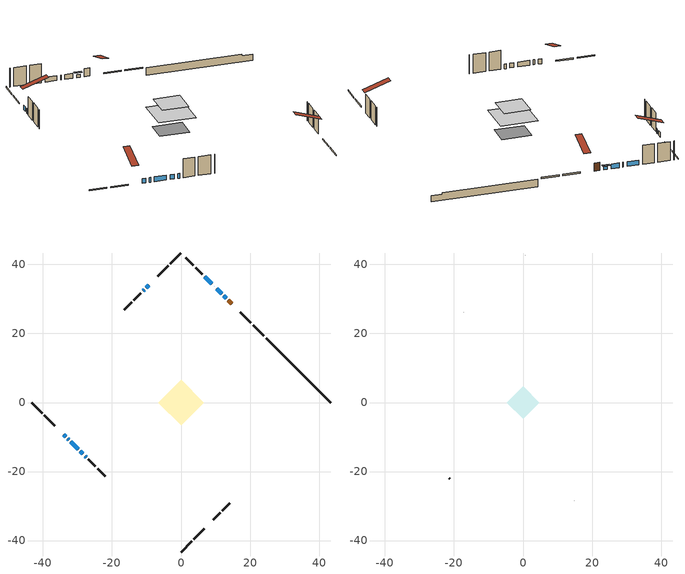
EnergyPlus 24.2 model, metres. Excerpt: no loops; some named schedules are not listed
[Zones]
conditioned space
 floor adiabatic (AdiabaticFloorConstruction): -6.61,0 0,6.61 6.61,0 0,-6.61 z3.2
 floor foundation (Slab1 construction): -4.67,0.59 -0.59,4.67 4.67,-0.59 0.59,-4.67 z-1.22
 wall outside (RimJoist1 construction): 0,-43.33 3.08,-40.24 / -43.33,0 -40.24,-3.08 / 0,43.33 -3.08,40.24 / 23.98,19.34 20.9,22.43 z0.76:1.06
 wall outside (RimJoist2 construction): 3.74,-39.59 6.8,-36.53 / -39.59,-3.74 -36.53,-6.8 / -3.74,39.59 -6.8,36.53 / 20.24,23.08 17.19,26.14 z0.76:1.06
 wall outside (AdiabaticWallConstruction 1): 14.67,28.65 13.72,29.61 z0.76:2.79
 wall outside (AdiabaticWallConstruction): -9.31,34.02 -10.01,33.32 / -34.02,-9.31 -33.45,-9.88 / -32.8,-10.53 -32.59,-10.74 / 11.76,31.57 10.36,32.97 / -31.94,-11.39 -29.81,-13.51 / -29.16,-14.17 -28.46,-14.87 / -27.8,-15.53 -27.49,-15.84 / 9.7,33.63 9.59,33.74 / -10.67,32.66 -11.01,32.32 / 8.94,34.39 6.87,36.45 z0.76:1.98; 13.06,30.27 12.41,30.91 z0.76:1.52
 wall outside (Wall1 construction): 9.31,-34.02 11.32,-32 / -26.83,-16.5 -24.82,-18.51 / -11.67,31.66 -13.68,29.65 / 6.22,37.11 4.21,39.12 z0.76:5.64
 wall outside (Wall2 construction): 11.98,-31.35 14.15,-29.18 / -24.16,-19.16 -21.99,-21.33 / -14.34,28.99 -16.5,26.82 / 3.55,39.78 1.38,41.95 z0.76:5.64
 wall foundation (FoundationWall1 construction): 24.64,18.69,-1.22 24.64,18.69,0.76 41.46,1.87,0.76 41.46,1.87,0.36 43.33,0,0.36 43.33,0,-1.22
 window (WindowConstruction): -9.31,34.02 -10.01,33.32 z0.76:1.98
 window (WindowConstruction 6): -34.02,-9.31 -33.45,-9.88 z0.76:1.98
 window (WindowConstruction 9): 13.06,30.27 12.41,30.91 z0.76:1.52
 window (WindowConstruction 10): -32.79,-10.53 -32.59,-10.74 z0.76:1.98
 window (WindowConstruction 1): 11.76,31.57 10.36,32.97 z0.76:1.98
 window (WindowConstruction 2): -31.94,-11.39 -29.81,-13.51 z0.76:1.98
 window (WindowConstruction 3): -29.16,-14.17 -28.46,-14.87 z0.76:1.98
 window (WindowConstruction 4): -27.8,-15.53 -27.49,-15.84 z0.76:1.98
 window (WindowConstruction 7): 9.7,33.63 9.59,33.73 z0.76:1.98
 window (WindowConstruction 8): -10.67,32.66 -11.01,32.32 z0.76:1.98
 window (WindowConstruction 5): 8.94,34.39 6.88,36.45 z0.76:1.98
 door (Door): 14.67,28.65 13.72,29.61 z0.76:2.79
 ceiling adiabatic (AdiabaticFloorConstruction): 0,-6.61 6.61,0 0,6.61 -6.61,0 z3.2
attic - vented
 floor to conditioned space (Floor1 construction Reversed): -4.67,0 0,4.67 4.67,0 0,-4.67 z5.64
 wall outside (Wall3 construction): 14.81,-28.52 14.87,-28.46 / -21.34,-21.99 -21.27,-22.06 / -17.16,26.17 -17.23,26.1 / 0.72,42.61 0.66,42.67 z0.76:5.64
 roof outside (Roof1 construction): 8.65,-34.67,5.64 4.1,-30.12,7.78 2.91,-31.32,7.78 7.46,-35.87,5.64; -34.67,-8.65,5.64 -30.12,-4.1,7.78 -31.32,-2.91,7.78 -35.87,-7.46,5.64; -8.65,34.67,5.64 -4.1,30.12,7.78 -2.91,31.32,7.78 -7.46,35.87,5.64; 15.33,28,5.64 10.78,23.45,7.78 11.98,22.25,7.78 16.53,26.8,5.64
shading: 12.09,31.24 13.39,29.94 13.82,30.37 12.52,31.67 z1.98
[Building]
Building 1: Terrain=Suburbs
[Site:Location]
Montreal Intl AP_QC: Latitude {deg}=45.47; Longitude {deg}=-73.74; Time Zone {hr}=-5; Elevation {m}=36; Keep Site Location Information=Yes
[Site:GroundTemperature:Shallow]
2.07863, -0.316383, -0.508184, 0.628371, 5.19101, 9.73239, 13.6695, 16.1636, 16.3755, 14.347, 10.5102, 6.10817
[Site:WaterMainsTemperature]
Calculation Method=Schedule; Temperature Schedule=mains temperature schedule
[Material] Roughness=Rough; Thermal Absorptance=0.9
Name | Thickness {m} | Conductivity {W/m-K} | Density {kg/m3} | Specific Heat {J/kg-K} | Solar Absorptance | Visible Absorptance
asphalt or fiberglass shingles | 0.00635 | 0.162714 | 1121.4 | 1465.45 | 0.4 | 0.4
ceiling loosefill ins | 0.169333 | 0.0480833 | 16.02 | 1046.75 | 0.7 | 0.7
ceiling stud and cavity | 0.1397 | 0.123964 | 65.682 | 1177.47 | 0.7 | 0.7
concrete 4.0 in. | 0.1016 | 1.803125 | 2242.8 | 837.4 | 0.7 | 0.7
concrete 8.0 in. | 0.2032 | 1.803125 | 2242.8 | 837.4 | 0.7 | 0.7
door material | 0.04445 | 0.0451087 | 512.64 | 1214.23 | 0.7 | 0.7
exterior vertical ins | 0.0416097 | 0.029427 | 32.04 | 1214.23 | 0.7 | 0.7
floor covering | 0.0127 | 0.0433444 | 54.468 | 1339.84 | 0.6 | 0.6
floor rigid ins; wall rigid ins | 0.512978 | 0.029427 | 32.04 | 1214.23 | 0.7 | 0.7
floor stud and cavity | 0.1397 | 1.75129 | 37.0049 | 1207.88 | 0.7 | 0.7
furniture material conditioned space 1 | 0.1524 | 0.115458 | 640.8 | 1214.23 | 0.6 | 0.6
gypsum board | 0.0127 | 0.160291 | 801 | 837.4 | 0.6 | 0.6
gypsum board 1 | 0.0127 | 0.160291 | 801 | 837.4 | 0.7 | 0.7
osb sheathing 0.5 in. | 0.0127 | 0.115458 | 512.64 | 1214.23 | 0.7 | 0.7
osb sheathing 0.75 in. | 0.01905 | 0.115458 | 512.64 | 1214.23 | 0.7 | 0.7
osb sheathing 2.0 in. | 0.0508 | 0.115458 | 512.64 | 1214.23 | 0.7 | 0.7
rim joist rigid ins | 0.051816 | 0.029427 | 32.04 | 1214.23 | 0.7 | 0.7
rim joist stud and cavity | 0.0508 | 0.270689 | 125.044 | 1163.47 | 0.6 | 0.6
rim joist stud and cavity 1 | 0.0508 | 0.859146 | 125.044 | 1163.47 | 0.6 | 0.6
wall stud and cavity | 0.1397 | 0.0807104 | 139.0536 | 1170.24 | 0.7 | 0.7
wall stud and cavity 1 | 0.1397 | 0.0742173 | 139.0536 | 1170.24 | 0.7 | 0.7
wall stud and cavity 2 | 0.0889 | 6.1454 | 50.32683 | 1063.81 | 0.6 | 0.6
wall stud and cavity 3 | 0.0889 | 0.380278 | 52.3479 | 1209.89 | 0.7 | 0.7
wall stud and cavity 4 | 0.0889 | 0.391764 | 83.0341 | 1211.67 | 0.7 | 0.7
wood siding | 0.0254 | 0.102417 | 544.68 | 1172.36 | 0.4 | 0.4
wood siding 1 | 0.00254 | 0.102417 | 544.68 | 1172.36 | 0.4 | 0.4
wood siding 2; wood siding 3; wood siding 4 | 0.0254 | 0.102417 | 544.68 | 1172.36 | 0.7 | 0.7
[WindowMaterial:SimpleGlazingSystem]
Name | U-Factor {W/m2-K} | Solar Heat Gain Coefficient
WindowMaterial | 3.193875 | 0.55
WindowMaterial 1 | 2.35751 | 0.39
WindowMaterial 10 | 3.42554 | 0.39
WindowMaterial 2 | 2.97584 | 0.59
WindowMaterial 3 | 3.1212 | 0.58
WindowMaterial 4 | 3.25747 | 0.5
WindowMaterial 5 | 3.00764 | 0.65
WindowMaterial 6 | 3.145612 | 0.57
WindowMaterial 7 | 3.48516 | 0.34
WindowMaterial 8 | 3.31538 | 0.47
WindowMaterial 9 | 3.29381 | 0.49
[Construction]
AdiabaticFloorConstruction: floor stud and cavity, floor rigid ins, osb sheathing 0.75 in., floor covering
AdiabaticWallConstruction: wood siding 3, wall rigid ins, wall stud and cavity 3, gypsum board
AdiabaticWallConstruction 1: wood siding 4, wall rigid ins, wall stud and cavity 3, gypsum board
Door: door material
Floor1 construction Reversed: gypsum board, ceiling stud and cavity, ceiling loosefill ins
FoundationWall1 construction: concrete 8.0 in., gypsum board 1
furniture construction conditioned space 1: furniture material conditioned space 1
PartitionWallConstruction: gypsum board, wall stud and cavity 4, gypsum board
RimJoist1 construction: wood siding 2, rim joist rigid ins, osb sheathing 2.0 in., rim joist stud and cavity
RimJoist2 construction: wood siding 2, osb sheathing 2.0 in., rim joist stud and cavity 1
Roof1 construction: asphalt or fiberglass shingles
Slab1 construction: concrete 4.0 in.
Wall1 construction: wood siding, osb sheathing 0.5 in., wall stud and cavity, gypsum board
Wall2 construction: wood siding, osb sheathing 0.5 in., wall stud and cavity 1, gypsum board
Wall3 construction: wood siding 1, wall stud and cavity 2
WindowConstruction: WindowMaterial
WindowConstruction 1: WindowMaterial 1
WindowConstruction 10: WindowMaterial 10
WindowConstruction 2: WindowMaterial 2
WindowConstruction 3: WindowMaterial 3
WindowConstruction 4: WindowMaterial 4
WindowConstruction 5: WindowMaterial 5
WindowConstruction 6: WindowMaterial 6
WindowConstruction 7: WindowMaterial 7
WindowConstruction 8: WindowMaterial 8
WindowConstruction 9: WindowMaterial 9
[Zone] Multiplier=1; Part of Total Floor Area=Yes
Name | Volume {m3}
attic - vented | 15.1889
conditioned space | 321.1
[Space]
Name | Zone | Volume {m3}
attic - vented 1 | attic - vented | 15.1889
conditioned space 1 | conditioned space | 321.1
[ZoneInfiltration:EffectiveLeakageArea]
infil attic - vented 1: Zone or Space=attic - vented 1; Schedule=Always On Discrete; Effective Air Leakage Area {cm2}=1745.2; Stack Coefficient=0.000488251; Wind Coefficient=1.49294e-05
[ZoneMixing]
whole house fan mix: Zone or Space=attic - vented; Schedule=Always On Continuous; Design Flow Rate Calculation Method=Flow/Zone; Design Flow Rate {m3/s}=0; Source Zone or Space=conditioned space
[SurfaceProperty:ExposedFoundationPerimeter]
Slab1: Exposed Perimeter Calculation Method=TotalExposedPerimeter; Total Exposed Perimeter {m}=26.426
[InternalMass] Zone or ZoneList=conditioned space; Space or SpaceList=conditioned space 1
Name | Construction | Surface Area {m2}
furniture mass conditioned space 1 | furniture construction conditioned space 1 | 52.1
partition wall mass | PartitionWallConstruction | 130.25
[Lights]
interior lighting: Zone or ZoneList or Space or SpaceList=conditioned space 1; Schedule=interior lighting schedule; Design Level Calculation Method=LightingLevel; Lighting Level {W}=343.2; Return Air Fraction=0; Fraction Radiant=0.6; Fraction Visible=0.2; Fraction Replaceable=1
[People]
occupants: Zone or ZoneList or Space or SpaceList=conditioned space 1; Number of People Schedule=occupants schedule; Number of People Calculation Method=People; Number of People=3; Fraction Radiant=0.314171; Sensible Heat Fraction=0.56303; Activity Level Schedule=occupants activity schedule; Carbon Dioxide Generation Rate {m3/s-W}=0; Enable ASHRAE 55 Comfort Warnings=No; Mean Radiant Temperature Calculation Type=EnclosureAveraged
[ElectricEquipment] Zone or ZoneList or Space or SpaceList=conditioned space 1; Design Level Calculation Method=EquipmentLevel
Name | Schedule | Design Level {W} | Fraction Latent | Fraction Radiant | Fraction Lost
clothes dryer | clothes dryer schedule | 140.772 | 0.015 | 0.081 | 0.85
clothes washer | clothes washer schedule | 32.1985 | 0.03 | 0.162 | 0.7
cooking range | cooking range schedule | 215.147 | 0.08 | 0.432 | 0.2
dishwasher | dishwasher schedule | 66.8632 | 0.3 | 0.18 | 0.4
fridge | fridge schedule | 72.9452 | 0 | 0.6 | 0
mech vent bath fan 0 | mech vent bath fan 0 schedule | 50.2 | 0 | 0 | 1
mech vent bath fan 1 | mech vent bath fan 1 schedule | 50.2 | 0 | 0 | 1
mech vent house fan | mech vent house fan schedule | 0 | 0 | 0 | 1
mech vent house fan cfis | mech vent house fan cfis schedule | 0 | 0 | 0 | 0
mech vent range fan 0 | mech vent range fan 0 schedule | 57 | 0 | 0 | 1
misc plug loads | misc plug loads schedule | 494.7 | 0.045 | 0.513 | 0.1
whole house fan | Always On Discrete | 0 | 0 | 0 | 1
[OtherEquipment] Zone or ZoneList or Space or SpaceList=conditioned space 1; Design Level Calculation Method=EquipmentLevel
Name | Fuel Type | Schedule | Design Level {W} | Fraction Latent | Fraction Radiant | Fraction Lost
clothes dryer 1 | Electricity | clothes dryer schedule | 0 | 0.015 | 0.081 | 0.85
cooking range 1 | Electricity | cooking range schedule | 0 | 0.08 | 0.432 | 0.2
general water use latent | None | general water use schedule | 62.594 | 1 | 0 | 0
general water use sensible | None | general water use schedule | -61.6891 | 0 | 0.6 | 0
mech vent house fan latent load | None | Always On Discrete | 0 | 1 | 0 | 0
mech vent house fan sensible load | None | Always On Discrete | 0 | 0 | 0 | 0
water heater energy adjustment1 | Electricity | Always On Discrete | 0.01 | 0 | 0 | 1
[ZoneInfiltration:DesignFlowRate] Zone or ZoneList or Space or SpaceList=conditioned space 1; Schedule=Always On Discrete; Design Flow Rate Calculation Method=Flow/Zone; Design Flow Rate {m3/s}=0
infil flow; natural vent flow; whole house fan flow
[Foundation:Kiva]
Foundation Kiva 1: Initial Indoor Air Temperature {C}=18; Wall Height Above Grade {m}=0.760019; Wall Depth Below Slab {m}=0.2032; Custom Block Material Name 1=exterior vertical ins; Custom Block Depth 1 {m}=1.98001; Custom Block X Position 1 {m}=0.2159; Custom Block Z Position 1 {m}=0
[Foundation:Kiva:Settings]
Soil Conductivity {W/m-K}=0.849921; Soil Density {kg/m3}=1842.3; Soil Specific Heat {J/kg-K}=418.7; Ground Solar Absorptivity=0.9; Ground Thermal Absorptivity=0.9; Ground Surface Roughness {m}=0.03; Far-Field Width {m}=40; Deep-Ground Boundary Condition=ZeroFlux; Deep-Ground Depth {m}=40; Minimum Cell Dimension {m}=0.2; Maximum Cell Growth Coefficient=3; Simulation Timestep=Timestep
[Exterior:Lights]
exterior lighting: Schedule=exterior lighting schedule; Design Level {W}=75.6
[Schedule:Constant]
Name | Hourly Value
Always On Continuous; mech vent house fan schedule; mech vent house fan cfis schedule; Always On Discrete | 1
occupants activity schedule | 117.228
fridge schedule | 0
[Schedule:Week:Daily]
interior lighting schedule Week Rule - Jan1-Jan27: interior lighting schedule day, interior lighting schedule day, interior lighting schedule day, interior lighting schedule day, interior lighting schedule day, interior lighting schedule day, interior lighting schedule day, interior lighting schedule default day, interior lighting schedule default day, interior lighting schedule default day, interior lighting schedule default day, interior lighting schedule default day
interior lighting schedule Week Rule - Jan28-Feb3: interior lighting schedule day, interior lighting schedule day, interior lighting schedule day, interior lighting schedule day, interior lighting schedule day 1, interior lighting schedule day 1, interior lighting schedule day 1, interior lighting schedule default day, interior lighting schedule default day, interior lighting schedule default day, interior lighting schedule default day, interior lighting schedule default day
interior lighting schedule Week Rule - Feb4-Feb24: interior lighting schedule day 1, interior lighting schedule day 1, interior lighting schedule day 1, interior lighting schedule day 1, interior lighting schedule day 1, interior lighting schedule day 1, interior lighting schedule day 1, interior lighting schedule default day, interior lighting schedule default day, interior lighting schedule default day, interior lighting schedule default day, interior lighting schedule default day
interior lighting schedule Week Rule - Feb25-Mar3: interior lighting schedule day 1, interior lighting schedule day 1, interior lighting schedule day 1, interior lighting schedule day 1, interior lighting schedule day 2, interior lighting schedule day 2, interior lighting schedule day 2, interior lighting schedule default day, interior lighting schedule default day, interior lighting schedule default day, interior lighting schedule default day, interior lighting schedule default day
interior lighting schedule Week Rule - Mar4-Mar31: interior lighting schedule day 2, interior lighting schedule day 2, interior lighting schedule day 2, interior lighting schedule day 2, interior lighting schedule day 2, interior lighting schedule day 2, interior lighting schedule day 2, interior lighting schedule default day, interior lighting schedule default day, interior lighting schedule default day, interior lighting schedule default day, interior lighting schedule default day
interior lighting schedule Week Rule - Apr1-Apr28: interior lighting schedule day 3, interior lighting schedule day 3, interior lighting schedule day 3, interior lighting schedule day 3, interior lighting schedule day 3, interior lighting schedule day 3, interior lighting schedule day 3, interior lighting schedule default day, interior lighting schedule default day, interior lighting schedule default day, interior lighting schedule default day, interior lighting schedule default day
interior lighting schedule Week Rule - Apr29-May5: interior lighting schedule day 3, interior lighting schedule day 3, interior lighting schedule day 4, interior lighting schedule day 4, interior lighting schedule day 4, interior lighting schedule day 4, interior lighting schedule day 4, interior lighting schedule default day, interior lighting schedule default day, interior lighting schedule default day, interior lighting schedule default day, interior lighting schedule default day
interior lighting schedule Week Rule - May6-May26: interior lighting schedule day 4, interior lighting schedule day 4, interior lighting schedule day 4, interior lighting schedule day 4, interior lighting schedule day 4, interior lighting schedule day 4, interior lighting schedule day 4, interior lighting schedule default day, interior lighting schedule default day, interior lighting schedule default day, interior lighting schedule default day, interior lighting schedule default day
interior lighting schedule Week Rule - May27-Jun2: interior lighting schedule day 4, interior lighting schedule day 4, interior lighting schedule day 4, interior lighting schedule day 4, interior lighting schedule day 4, interior lighting schedule day 5, interior lighting schedule day 5, interior lighting schedule default day, interior lighting schedule default day, interior lighting schedule default day, interior lighting schedule default day, interior lighting schedule default day
interior lighting schedule Week Rule - Jun3-Jun30: interior lighting schedule day 5, interior lighting schedule day 5, interior lighting schedule day 5, interior lighting schedule day 5, interior lighting schedule day 5, interior lighting schedule day 5, interior lighting schedule day 5, interior lighting schedule default day, interior lighting schedule default day, interior lighting schedule default day, interior lighting schedule default day, interior lighting schedule default day
interior lighting schedule Week Rule - Jul1-Jul28: interior lighting schedule day 6, interior lighting schedule day 6, interior lighting schedule day 6, interior lighting schedule day 6, interior lighting schedule day 6, interior lighting schedule day 6, interior lighting schedule day 6, interior lighting schedule default day, interior lighting schedule default day, interior lighting schedule default day, interior lighting schedule default day, interior lighting schedule default day
interior lighting schedule Week Rule - Jul29-Aug4: interior lighting schedule day 6, interior lighting schedule day 6, interior lighting schedule day 6, interior lighting schedule day 7, interior lighting schedule day 7, interior lighting schedule day 7, interior lighting schedule day 7, interior lighting schedule default day, interior lighting schedule default day, interior lighting schedule default day, interior lighting schedule default day, interior lighting schedule default day
interior lighting schedule Week Rule - Aug5-Aug25: interior lighting schedule day 7, interior lighting schedule day 7, interior lighting schedule day 7, interior lighting schedule day 7, interior lighting schedule day 7, interior lighting schedule day 7, interior lighting schedule day 7, interior lighting schedule default day, interior lighting schedule default day, interior lighting schedule default day, interior lighting schedule default day, interior lighting schedule default day
interior lighting schedule Week Rule - Aug26-Sep1: interior lighting schedule day 7, interior lighting schedule day 7, interior lighting schedule day 7, interior lighting schedule day 7, interior lighting schedule day 7, interior lighting schedule day 7, interior lighting schedule day 8, interior lighting schedule default day, interior lighting schedule default day, interior lighting schedule default day, interior lighting schedule default day, interior lighting schedule default day
interior lighting schedule Week Rule - Sep2-Sep29: interior lighting schedule day 8, interior lighting schedule day 8, interior lighting schedule day 8, interior lighting schedule day 8, interior lighting schedule day 8, interior lighting schedule day 8, interior lighting schedule day 8, interior lighting schedule default day, interior lighting schedule default day, interior lighting schedule default day, interior lighting schedule default day, interior lighting schedule default day
interior lighting schedule Week Rule - Sep30-Oct6: interior lighting schedule day 8, interior lighting schedule day 9, interior lighting schedule day 9, interior lighting schedule day 9, interior lighting schedule day 9, interior lighting schedule day 9, interior lighting schedule day 9, interior lighting schedule default day, interior lighting schedule default day, interior lighting schedule default day, interior lighting schedule default day, interior lighting schedule default day
interior lighting schedule Week Rule - Oct7-Oct27: interior lighting schedule day 9, interior lighting schedule day 9, interior lighting schedule day 9, interior lighting schedule day 9, interior lighting schedule day 9, interior lighting schedule day 9, interior lighting schedule day 9, interior lighting schedule default day, interior lighting schedule default day, interior lighting schedule default day, interior lighting schedule default day, interior lighting schedule default day
interior lighting schedule Week Rule - Oct28-Nov3: interior lighting schedule day 9, interior lighting schedule day 9, interior lighting schedule day 9, interior lighting schedule day 9, interior lighting schedule day 10, interior lighting schedule day 10, interior lighting schedule day 10, interior lighting schedule default day, interior lighting schedule default day, interior lighting schedule default day, interior lighting schedule default day, interior lighting schedule default day
interior lighting schedule Week Rule - Nov4-Nov24: interior lighting schedule day 10, interior lighting schedule day 10, interior lighting schedule day 10, interior lighting schedule day 10, interior lighting schedule day 10, interior lighting schedule day 10, interior lighting schedule day 10, interior lighting schedule default day, interior lighting schedule default day, interior lighting schedule default day, interior lighting schedule default day, interior lighting schedule default day
interior lighting schedule Week Rule - Nov25-Dec1: interior lighting schedule day 10, interior lighting schedule day 10, interior lighting schedule day 10, interior lighting schedule day 10, interior lighting schedule day 10, interior lighting schedule day 10, interior lighting schedule day 11, interior lighting schedule default day, interior lighting schedule default day, interior lighting schedule default day, interior lighting schedule default day, interior lighting schedule default day
interior lighting schedule Week Rule - Dec2-Dec31: interior lighting schedule day 11, interior lighting schedule day 11, interior lighting schedule day 11, interior lighting schedule day 11, interior lighting schedule day 11, interior lighting schedule day 11, interior lighting schedule day 11, interior lighting schedule default day, interior lighting schedule default day, interior lighting schedule default day, interior lighting schedule default day, interior lighting schedule default day
occupants schedule Week Rule - Jan1-Dec31: occupants schedule day, occupants schedule day, occupants schedule day, occupants schedule day, occupants schedule day, occupants schedule day, occupants schedule day, occupants schedule default day, occupants schedule default day, occupants schedule default day, occupants schedule default day, occupants schedule default day
clothes dryer schedule Week Rule - Jan1-Dec31: clothes dryer schedule day, clothes dryer schedule day, clothes dryer schedule day, clothes dryer schedule day, clothes dryer schedule day, clothes dryer schedule day, clothes dryer schedule day, clothes dryer schedule default day, clothes dryer schedule default day, clothes dryer schedule default day, clothes dryer schedule default day, clothes dryer schedule default day
clothes washer schedule Week Rule - Jan1-Dec31: clothes washer schedule day, clothes washer schedule day, clothes washer schedule day, clothes washer schedule day, clothes washer schedule day, clothes washer schedule day, clothes washer schedule day, clothes washer schedule default day, clothes washer schedule default day, clothes washer schedule default day, clothes washer schedule default day, clothes washer schedule default day
cooking range schedule Week Rule - Jan1-Dec31: cooking range schedule day, cooking range schedule day, cooking range schedule day, cooking range schedule day, cooking range schedule day, cooking range schedule day, cooking range schedule day, cooking range schedule default day, cooking range schedule default day, cooking range schedule default day, cooking range schedule default day, cooking range schedule default day
dishwasher schedule Week Rule - Jan1-Dec31: dishwasher schedule day, dishwasher schedule day, dishwasher schedule day, dishwasher schedule day, dishwasher schedule day, dishwasher schedule day, dishwasher schedule day, dishwasher schedule default day, dishwasher schedule default day, dishwasher schedule default day, dishwasher schedule default day, dishwasher schedule default day
mech vent bath fan 0 schedule Week Rule - Jan1-Dec31: mech vent bath fan 0 schedule day, mech vent bath fan 0 schedule day, mech vent bath fan 0 schedule day, mech vent bath fan 0 schedule day, mech vent bath fan 0 schedule day, mech vent bath fan 0 schedule day, mech vent bath fan 0 schedule day, mech vent bath fan 0 schedule default day, mech vent bath fan 0 schedule default day, mech vent bath fan 0 schedule default day, mech vent bath fan 0 schedule default day, mech vent bath fan 0 schedule default day
mech vent bath fan 1 schedule Week Rule - Jan1-Dec31: mech vent bath fan 1 schedule day, mech vent bath fan 1 schedule day, mech vent bath fan 1 schedule day, mech vent bath fan 1 schedule day, mech vent bath fan 1 schedule day, mech vent bath fan 1 schedule day, mech vent bath fan 1 schedule day, mech vent bath fan 1 schedule default day, mech vent bath fan 1 schedule default day, mech vent bath fan 1 schedule default day, mech vent bath fan 1 schedule default day, mech vent bath fan 1 schedule default day
mech vent range fan 0 schedule Week Rule - Jan1-Dec31: mech vent range fan 0 schedule day, mech vent range fan 0 schedule day, mech vent range fan 0 schedule day, mech vent range fan 0 schedule day, mech vent range fan 0 schedule day, mech vent range fan 0 schedule day, mech vent range fan 0 schedule day, mech vent range fan 0 schedule default day, mech vent range fan 0 schedule default day, mech vent range fan 0 schedule default day, mech vent range fan 0 schedule default day, mech vent range fan 0 schedule default day
misc plug loads schedule Week Rule - Jan1-Dec31: misc plug loads schedule day, misc plug loads schedule day, misc plug loads schedule day, misc plug loads schedule day, misc plug loads schedule day, misc plug loads schedule day, misc plug loads schedule day, misc plug loads schedule default day, misc plug loads schedule default day, misc plug loads schedule default day, misc plug loads schedule default day, misc plug loads schedule default day
general water use schedule Week Rule - Jan1-Dec31: general water use schedule day, general water use schedule day, general water use schedule day, general water use schedule day, general water use schedule day, general water use schedule day, general water use schedule day, general water use schedule default day, general water use schedule default day, general water use schedule default day, general water use schedule default day, general water use schedule default day
exterior lighting schedule Week Rule - Jan1-Jan27: exterior lighting schedule day, exterior lighting schedule day, exterior lighting schedule day, exterior lighting schedule day, exterior lighting schedule day, exterior lighting schedule day, exterior lighting schedule day, exterior lighting schedule default day, exterior lighting schedule default day, exterior lighting schedule default day, exterior lighting schedule default day, exterior lighting schedule default day
exterior lighting schedule Week Rule - Jan28-Feb3: exterior lighting schedule day, exterior lighting schedule day, exterior lighting schedule day, exterior lighting schedule day, exterior lighting schedule day 1, exterior lighting schedule day 1, exterior lighting schedule day 1, exterior lighting schedule default day, exterior lighting schedule default day, exterior lighting schedule default day, exterior lighting schedule default day, exterior lighting schedule default day
exterior lighting schedule Week Rule - Feb4-Feb24: exterior lighting schedule day 1, exterior lighting schedule day 1, exterior lighting schedule day 1, exterior lighting schedule day 1, exterior lighting schedule day 1, exterior lighting schedule day 1, exterior lighting schedule day 1, exterior lighting schedule default day, exterior lighting schedule default day, exterior lighting schedule default day, exterior lighting schedule default day, exterior lighting schedule default day
exterior lighting schedule Week Rule - Feb25-Mar3: exterior lighting schedule day 1, exterior lighting schedule day 1, exterior lighting schedule day 1, exterior lighting schedule day 1, exterior lighting schedule day 2, exterior lighting schedule day 2, exterior lighting schedule day 2, exterior lighting schedule default day, exterior lighting schedule default day, exterior lighting schedule default day, exterior lighting schedule default day, exterior lighting schedule default day
exterior lighting schedule Week Rule - Mar4-Mar31: exterior lighting schedule day 2, exterior lighting schedule day 2, exterior lighting schedule day 2, exterior lighting schedule day 2, exterior lighting schedule day 2, exterior lighting schedule day 2, exterior lighting schedule day 2, exterior lighting schedule default day, exterior lighting schedule default day, exterior lighting schedule default day, exterior lighting schedule default day, exterior lighting schedule default day
exterior lighting schedule Week Rule - Apr1-Apr28: exterior lighting schedule day 3, exterior lighting schedule day 3, exterior lighting schedule day 3, exterior lighting schedule day 3, exterior lighting schedule day 3, exterior lighting schedule day 3, exterior lighting schedule day 3, exterior lighting schedule default day, exterior lighting schedule default day, exterior lighting schedule default day, exterior lighting schedule default day, exterior lighting schedule default day
exterior lighting schedule Week Rule - Apr29-May5: exterior lighting schedule day 3, exterior lighting schedule day 3, exterior lighting schedule day 4, exterior lighting schedule day 4, exterior lighting schedule day 4, exterior lighting schedule day 4, exterior lighting schedule day 4, exterior lighting schedule default day, exterior lighting schedule default day, exterior lighting schedule default day, exterior lighting schedule default day, exterior lighting schedule default day
exterior lighting schedule Week Rule - May6-May26: exterior lighting schedule day 4, exterior lighting schedule day 4, exterior lighting schedule day 4, exterior lighting schedule day 4, exterior lighting schedule day 4, exterior lighting schedule day 4, exterior lighting schedule day 4, exterior lighting schedule default day, exterior lighting schedule default day, exterior lighting schedule default day, exterior lighting schedule default day, exterior lighting schedule default day
exterior lighting schedule Week Rule - May27-Jun2: exterior lighting schedule day 4, exterior lighting schedule day 4, exterior lighting schedule day 4, exterior lighting schedule day 4, exterior lighting schedule day 4, exterior lighting schedule day 5, exterior lighting schedule day 5, exterior lighting schedule default day, exterior lighting schedule default day, exterior lighting schedule default day, exterior lighting schedule default day, exterior lighting schedule default day
exterior lighting schedule Week Rule - Jun3-Jun30: exterior lighting schedule day 5, exterior lighting schedule day 5, exterior lighting schedule day 5, exterior lighting schedule day 5, exterior lighting schedule day 5, exterior lighting schedule day 5, exterior lighting schedule day 5, exterior lighting schedule default day, exterior lighting schedule default day, exterior lighting schedule default day, exterior lighting schedule default day, exterior lighting schedule default day
exterior lighting schedule Week Rule - Jul1-Jul28: exterior lighting schedule day 6, exterior lighting schedule day 6, exterior lighting schedule day 6, exterior lighting schedule day 6, exterior lighting schedule day 6, exterior lighting schedule day 6, exterior lighting schedule day 6, exterior lighting schedule default day, exterior lighting schedule default day, exterior lighting schedule default day, exterior lighting schedule default day, exterior lighting schedule default day
exterior lighting schedule Week Rule - Jul29-Aug4: exterior lighting schedule day 6, exterior lighting schedule day 6, exterior lighting schedule day 6, exterior lighting schedule day 7, exterior lighting schedule day 7, exterior lighting schedule day 7, exterior lighting schedule day 7, exterior lighting schedule default day, exterior lighting schedule default day, exterior lighting schedule default day, exterior lighting schedule default day, exterior lighting schedule default day
exterior lighting schedule Week Rule - Aug5-Aug25: exterior lighting schedule day 7, exterior lighting schedule day 7, exterior lighting schedule day 7, exterior lighting schedule day 7, exterior lighting schedule day 7, exterior lighting schedule day 7, exterior lighting schedule day 7, exterior lighting schedule default day, exterior lighting schedule default day, exterior lighting schedule default day, exterior lighting schedule default day, exterior lighting schedule default day
exterior lighting schedule Week Rule - Aug26-Sep1: exterior lighting schedule day 7, exterior lighting schedule day 7, exterior lighting schedule day 7, exterior lighting schedule day 7, exterior lighting schedule day 7, exterior lighting schedule day 7, exterior lighting schedule day 8, exterior lighting schedule default day, exterior lighting schedule default day, exterior lighting schedule default day, exterior lighting schedule default day, exterior lighting schedule default day
exterior lighting schedule Week Rule - Sep2-Sep29: exterior lighting schedule day 8, exterior lighting schedule day 8, exterior lighting schedule day 8, exterior lighting schedule day 8, exterior lighting schedule day 8, exterior lighting schedule day 8, exterior lighting schedule day 8, exterior lighting schedule default day, exterior lighting schedule default day, exterior lighting schedule default day, exterior lighting schedule default day, exterior lighting schedule default day
exterior lighting schedule Week Rule - Sep30-Oct6: exterior lighting schedule day 8, exterior lighting schedule day 9, exterior lighting schedule day 9, exterior lighting schedule day 9, exterior lighting schedule day 9, exterior lighting schedule day 9, exterior lighting schedule day 9, exterior lighting schedule default day, exterior lighting schedule default day, exterior lighting schedule default day, exterior lighting schedule default day, exterior lighting schedule default day
exterior lighting schedule Week Rule - Oct7-Oct27: exterior lighting schedule day 9, exterior lighting schedule day 9, exterior lighting schedule day 9, exterior lighting schedule day 9, exterior lighting schedule day 9, exterior lighting schedule day 9, exterior lighting schedule day 9, exterior lighting schedule default day, exterior lighting schedule default day, exterior lighting schedule default day, exterior lighting schedule default day, exterior lighting schedule default day
exterior lighting schedule Week Rule - Oct28-Nov3: exterior lighting schedule day 9, exterior lighting schedule day 9, exterior lighting schedule day 9, exterior lighting schedule day 9, exterior lighting schedule day 10, exterior lighting schedule day 10, exterior lighting schedule day 10, exterior lighting schedule default day, exterior lighting schedule default day, exterior lighting schedule default day, exterior lighting schedule default day, exterior lighting schedule default day
exterior lighting schedule Week Rule - Nov4-Nov24: exterior lighting schedule day 10, exterior lighting schedule day 10, exterior lighting schedule day 10, exterior lighting schedule day 10, exterior lighting schedule day 10, exterior lighting schedule day 10, exterior lighting schedule day 10, exterior lighting schedule default day, exterior lighting schedule default day, exterior lighting schedule default day, exterior lighting schedule default day, exterior lighting schedule default day
[Schedule:Year]
interior lighting schedule: interior lighting schedule Week Rule - Jan1-Jan27, 1, 1, 1, 27, interior lighting schedule Week Rule - Jan28-Feb3, 1, 28, 2, 3, interior lighting schedule Week Rule - Feb4-Feb24, 2, 4, 2, 24, interior lighting schedule Week Rule - Feb25-Mar3, 2, 25, 3, 3, interior lighting schedule Week Rule - Mar4-Mar31, 3, 4, 3, 31, interior lighting schedule Week Rule - Apr1-Apr28, 4, 1, 4, 28, interior lighting schedule Week Rule - Apr29-May5, 4, 29, 5, 5, interior lighting schedule Week Rule - May6-May26, 5, 6, 5, 26, interior lighting schedule Week Rule - May27-Jun2, 5, 27, 6, 2, interior lighting schedule Week Rule - Jun3-Jun30, 6, 3, 6, 30, interior lighting schedule Week Rule - Jul1-Jul28, 7, 1, 7, 28, interior lighting schedule Week Rule - Jul29-Aug4, 7, 29, 8, 4, interior lighting schedule Week Rule - Aug5-Aug25, 8, 5, 8, 25, interior lighting schedule Week Rule - Aug26-Sep1, 8, 26, 9, 1, interior lighting schedule Week Rule - Sep2-Sep29, 9, 2, 9, 29, interior lighting schedule Week Rule - Sep30-Oct6, 9, 30, 10, 6, interior lighting schedule Week Rule - Oct7-Oct27, 10, 7, 10, 27, interior lighting schedule Week Rule - Oct28-Nov3, 10, 28, 11, 3, interior lighting schedule Week Rule - Nov4-Nov24, 11, 4, 11, 24, interior lighting schedule Week Rule - Nov25-Dec1, 11, 25, 12, 1, interior lighting schedule Week Rule - Dec2-Dec31, 12, 2, 12, 31
occupants schedule: occupants schedule Week Rule - Jan1-Dec31, 1, 1, 12, 31
clothes dryer schedule: clothes dryer schedule Week Rule - Jan1-Dec31, 1, 1, 12, 31
clothes washer schedule: clothes washer schedule Week Rule - Jan1-Dec31, 1, 1, 12, 31
cooking range schedule: cooking range schedule Week Rule - Jan1-Dec31, 1, 1, 12, 31
dishwasher schedule: dishwasher schedule Week Rule - Jan1-Dec31, 1, 1, 12, 31
mech vent bath fan 0 schedule: mech vent bath fan 0 schedule Week Rule - Jan1-Dec31, 1, 1, 12, 31
mech vent bath fan 1 schedule: mech vent bath fan 1 schedule Week Rule - Jan1-Dec31, 1, 1, 12, 31
mech vent range fan 0 schedule: mech vent range fan 0 schedule Week Rule - Jan1-Dec31, 1, 1, 12, 31
misc plug loads schedule: misc plug loads schedule Week Rule - Jan1-Dec31, 1, 1, 12, 31
general water use schedule: general water use schedule Week Rule - Jan1-Dec31, 1, 1, 12, 31
exterior lighting schedule: exterior lighting schedule Week Rule - Jan1-Jan27, 1, 1, 1, 27, exterior lighting schedule Week Rule - Jan28-Feb3, 1, 28, 2, 3, exterior lighting schedule Week Rule - Feb4-Feb24, 2, 4, 2, 24, exterior lighting schedule Week Rule - Feb25-Mar3, 2, 25, 3, 3, exterior lighting schedule Week Rule - Mar4-Mar31, 3, 4, 3, 31, exterior lighting schedule Week Rule - Apr1-Apr28, 4, 1, 4, 28, exterior lighting schedule Week Rule - Apr29-May5, 4, 29, 5, 5, exterior lighting schedule Week Rule - May6-May26, 5, 6, 5, 26, exterior lighting schedule Week Rule - May27-Jun2, 5, 27, 6, 2, exterior lighting schedule Week Rule - Jun3-Jun30, 6, 3, 6, 30, exterior lighting schedule Week Rule - Jul1-Jul28, 7, 1, 7, 28, exterior lighting schedule Week Rule - Jul29-Aug4, 7, 29, 8, 4, exterior lighting schedule Week Rule - Aug5-Aug25, 8, 5, 8, 25, exterior lighting schedule Week Rule - Aug26-Sep1, 8, 26, 9, 1, exterior lighting schedule Week Rule - Sep2-Sep29, 9, 2, 9, 29, exterior lighting schedule Week Rule - Sep30-Oct6, 9, 30, 10, 6, exterior lighting schedule Week Rule - Oct7-Oct27, 10, 7, 10, 27, exterior lighting schedule Week Rule - Oct28-Nov3, 10, 28, 11, 3, exterior lighting schedule Week Rule - Nov4-Nov24, 11, 4, 11, 24, exterior lighting schedule Week Rule - Nov25-Dec1, 11, 25, 12, 1, exterior lighting schedule Week Rule - Dec2-Dec31, 12, 2, 12, 31
[Schedule:Compact]
mains temperature schedule: Through: 01/01, For: AllDays, Until: 24:00, 6.56833, Through: 01/02, For: AllDays, Until: 24:00, 6.48722, Through: 01/03, For: AllDays, Until: 24:00, 6.40722, Through: 01/04, For: AllDays, Until: 24:00, 6.32889, Through: 01/05, For: AllDays, Until: 24:00, 6.25167, Through: 01/06, For: AllDays, Until: 24:00, 6.17611, Through: 01/07, For: AllDays, Until: 24:00, 6.10222, Through: 01/08, For: AllDays, Until: 24:00, 6.02944, Through: 01/09, For: AllDays, Until: 24:00, 5.95833, Through: 01/10, For: AllDays, Until: 24:00, 5.88889, Through: 01/11, For: AllDays, Until: 24:00, 5.82056, Through: 01/12, For: AllDays, Until: 24:00, 5.75444, Through: 01/13, For: AllDays, Until: 24:00, 5.68944, Through: 01/14, For: AllDays, Until: 24:00, 5.62611, Through: 01/15, For: AllDays, Until: 24:00, 5.56444, Through: 01/16, For: AllDays, Until: 24:00, 5.50444, Through: 01/17, For: AllDays, Until: 24:00, 5.44611, Through: 01/18, For: AllDays, Until: 24:00, 5.38944, Through: 01/19, For: AllDays, Until: 24:00, 5.33389, Through: 01/20, For: AllDays, Until: 24:00, 5.28111, Through: 01/21, For: AllDays, Until: 24:00, 5.22944, Through: 01/22, For: AllDays, Until: 24:00, 5.17944, Through: 01/23, For: AllDays, Until: 24:00, 5.13111, Through: 01/24, For: AllDays, Until: 24:00, 5.085, Through: 01/25, For: AllDays, Until: 24:00, 5.04056, Through: 01/26, For: AllDays, Until: 24:00, 4.99778, Through: 01/27, For: AllDays, Until: 24:00, 4.95667, Through: 01/28, For: AllDays, Until: 24:00, 4.91778, Through: 01/29, For: AllDays, Until: 24:00, 4.88056, Through: 01/30, For: AllDays, Until: 24:00, 4.845, Through: 01/31, For: AllDays, Until: 24:00, 4.81167, Through: 02/01, For: AllDays, Until: 24:00, 4.77944, Through: 02/02, For: AllDays, Until: 24:00, 4.75, Through: 02/03, For: AllDays, Until: 24:00, 4.72167, Through: 02/04, For: AllDays, Until: 24:00, 4.69611, Through: 02/05, For: AllDays, Until: 24:00, 4.67167, Through: 02/06, For: AllDays, Until: 24:00, 4.64944, Through: 02/07, For: AllDays, Until: 24:00, 4.62889, Through: 02/08, For: AllDays, Until: 24:00, 4.61056, Through: 02/09, For: AllDays, Until: 24:00, 4.59389, Through: 02/10, For: AllDays, Until: 24:00, 4.57944, Through: 02/11, For: AllDays, Until: 24:00, 4.56667, Through: 02/12, For: AllDays, Until: 24:00, 4.55611, Through: 02/13, For: AllDays, Until: 24:00, 4.54722, Through: 02/14, For: AllDays, Until: 24:00, 4.54056, Through: 02/15, For: AllDays, Until: 24:00, 4.53556, Through: 02/16, For: AllDays, Until: 24:00, 4.53278, Through: 02/17, For: AllDays, Until: 24:00, 4.53167, Through: 02/18, For: AllDays, Until: 24:00, 4.53278, Through: 02/19, For: AllDays, Until: 24:00, 4.53556, Through: 02/20, For: AllDays, Until: 24:00, 4.54056, Through: 02/21, For: AllDays, Until: 24:00, 4.54722, Through: 02/22, For: AllDays, Until: 24:00, 4.55611, Through: 02/23, For: AllDays, Until: 24:00, 4.56667, Through: 02/24, For: AllDays, Until: 24:00, 4.57944, Through: 02/25, For: AllDays, Until: 24:00, 4.59389, Through: 02/26, For: AllDays, Until: 24:00, 4.61056, Through: 02/27, For: AllDays, Until: 24:00, 4.62889, Through: 02/28, For: AllDays, Until: 24:00, 4.64889, Through: 03/01, For: AllDays, Until: 24:00, 4.67111, Through: 03/02, For: AllDays, Until: 24:00, 4.69556, Through: 03/03, For: AllDays, Until: 24:00, 4.72167, Through: 03/04, For: AllDays, Until: 24:00, 4.74944, Through: 03/05, For: AllDays, Until: 24:00, 4.77944, Through: 03/06, For: AllDays, Until: 24:00, 4.81111, Through: 03/07, For: AllDays, Until: 24:00, 4.84444, Through: 03/08, For: AllDays, Until: 24:00, 4.88, Through: 03/09, For: AllDays, Until: 24:00, 4.91722, Through: 03/10, For: AllDays, Until: 24:00, 4.95611, Through: 03/11, For: AllDays, Until: 24:00, 4.99722, Through: 03/12, For: AllDays, Until: 24:00, 5.04, Through: 03/13, For: AllDays, Until: 24:00, 5.08444, Through: 03/14, For: AllDays, Until: 24:00, 5.13056, Through: 03/15, For: AllDays, Until: 24:00, 5.17889, Through: 03/16, For: AllDays, Until: 24:00, 5.22833, Through: 03/17, For: AllDays, Until: 24:00, 5.28, Through: 03/18, For: AllDays, Until: 24:00, 5.33333, Through: 03/19, For: AllDays, Until: 24:00, 5.38833, Through: 03/20, For: AllDays, Until: 24:00, 5.445, Through: 03/21, For: AllDays, Until: 24:00, 5.50333, Through: 03/22, For: AllDays, Until: 24:00, 5.56333, Through: 03/23, For: AllDays, Until: 24:00, 5.625, Through: 03/24, For: AllDays, Until: 24:00, 5.68833, Through: 03/25, For: AllDays, Until: 24:00, 5.75333, Through: 03/26, For: AllDays, Until: 24:00, 5.81944, Through: 03/27, For: AllDays, Until: 24:00, 5.88778, Through: 03/28, For: AllDays, Until: 24:00, 5.95722, Through: 03/29, For: AllDays, Until: 24:00, 6.02833, Through: 03/30, For: AllDays, Until: 24:00, 6.10111, Through: 03/31, For: AllDays, Until: 24:00, 6.175, Through: 04/01, For: AllDays, Until: 24:00, 6.25056, Through: 04/02, For: AllDays, Until: 24:00, 6.32778, Through: 04/03, For: AllDays, Until: 24:00, 6.40611, Through: 04/04, For: AllDays, Until: 24:00, 6.48556, Through: 04/05, For: AllDays, Until: 24:00, 6.56722, Through: 04/06, For: AllDays, Until: 24:00, 6.64944, Through: 04/07, For: AllDays, Until: 24:00, 6.73333, Through: 04/08, For: AllDays, Until: 24:00, 6.81833, Through: 04/09, For: AllDays, Until: 24:00, 6.905, Through: 04/10, For: AllDays, Until: 24:00, 6.99278, Through: 04/11, For: AllDays, Until: 24:00, 7.08111, Through: 04/12, For: AllDays, Until: 24:00, 7.17167, Through: 04/13, For: AllDays, Until: 24:00, 7.26278, Through: 04/14, For: AllDays, Until: 24:00, 7.355, Through: 04/15, For: AllDays, Until: 24:00, 7.44833, Through: 04/16, For: AllDays, Until: 24:00, 7.54278, Through: 04/17, For: AllDays, Until: 24:00, 7.63889, Through: 04/18, For: AllDays, Until: 24:00, 7.735, Through: 04/19, For: AllDays, Until: 24:00, 7.83278, Through: 04/20, For: AllDays, Until: 24:00, 7.93167, Through: 04/21, For: AllDays, Until: 24:00, 8.03111, Through: 04/22, For: AllDays, Until: 24:00, 8.13167, Through: 04/23, For: AllDays, Until: 24:00, 8.23278, Through: 04/24, For: AllDays, Until: 24:00, 8.335, Through: 04/25, For: AllDays, Until: 24:00, 8.43778, Through: 04/26, For: AllDays, Until: 24:00, 8.54167, Through: 04/27, For: AllDays, Until: 24:00, 8.64611, Through: 04/28, For: AllDays, Until: 24:00, 8.75167, Through: 04/29, For: AllDays, Until: 24:00, 8.85778, Through: 04/30, For: AllDays, Until: 24:00, 8.96444, Through: 05/01, For: AllDays, Until: 24:00, 9.07167, Through: 05/02, For: AllDays, Until: 24:00, 9.17944, Through: 05/03, For: AllDays, Until: 24:00, 9.28778, Through: 05/04, For: AllDays, Until: 24:00, 9.39667, Through: 05/05, For: AllDays, Until: 24:00, 9.50667, Through: 05/06, For: AllDays, Until: 24:00, 9.61667, Through: 05/07, For: AllDays, Until: 24:00, 9.72667, Through: 05/08, For: AllDays, Until: 24:00, 9.83778, Through: 05/09, For: AllDays, Until: 24:00, 9.94889, Through: 05/10, For: AllDays, Until: 24:00, 10.0606, Through: 05/11, For: AllDays, Until: 24:00, 10.1722, Through: 05/12, For: AllDays, Until: 24:00, 10.2844, Through: 05/13, For: AllDays, Until: 24:00, 10.3967, Through: 05/14, For: AllDays, Until: 24:00, 10.5094, Through: 05/15, For: AllDays, Until: 24:00, 10.6222, Through: 05/16, For: AllDays, Until: 24:00, 10.735, Through: 05/17, For: AllDays, Until: 24:00, 10.8478, Through: 05/18, For: AllDays, Until: 24:00, 10.9611, Through: 05/19, For: AllDays, Until: 24:00, 11.0744, Through: 05/20, For: AllDays, Until: 24:00, 11.1872, Through: 05/21, For: AllDays, Until: 24:00, 11.3006, Through: 05/22, For: AllDays, Until: 24:00, 11.4133, Through: 05/23, For: AllDays, Until: 24:00, 11.5267, Through: 05/24, For: AllDays, Until: 24:00, 11.6394, Through: 05/25, For: AllDays, Until: 24:00, 11.7522, Through: 05/26, For: AllDays, Until: 24:00, 11.8644, Through: 05/27, For: AllDays, Until: 24:00, 11.9767, Through: 05/28, For: AllDays, Until: 24:00, 12.0889, Through: 05/29, For: AllDays, Until: 24:00, 12.2006, Through: 05/30, For: AllDays, Until: 24:00, 12.3122, Through: 05/31, For: AllDays, Until: 24:00, 12.4228, Through: 06/01, For: AllDays, Until: 24:00, 12.5339, Through: 06/02, For: AllDays, Until: 24:00, 12.6439, Through: 06/03, For: AllDays, Until: 24:00, 12.7539, Through: 06/04, For: AllDays, Until: 24:00, 12.8628, Through: 06/05, For: AllDays, Until: 24:00, 12.9717, Through: 06/06, For: AllDays, Until: 24:00, 13.08, Through: 06/07, For: AllDays, Until: 24:00, 13.1878, Through: 06/08, For: AllDays, Until: 24:00, 13.2944, Through: 06/09, For: AllDays, Until: 24:00, 13.4011, Through: 06/10, For: AllDays, Until: 24:00, 13.5067, Through: 06/11, For: AllDays, Until: 24:00, 13.6117, Through: 06/12, For: AllDays, Until: 24:00, 13.7156, Through: 06/13, For: AllDays, Until: 24:00, 13.8194, Through: 06/14, For: AllDays, Until: 24:00, 13.9222, Through: 06/15, For: AllDays, Until: 24:00, 14.0239, Through: 06/16, For: AllDays, Until: 24:00, 14.125, Through: 06/17, For: AllDays, Until: 24:00, 14.225, Through: 06/18, For: AllDays, Until: 24:00, 14.3239, Through: 06/19, For: AllDays, Until: 24:00, 14.4222, Through: 06/20, For: AllDays, Until: 24:00, 14.5194, Through: 06/21, For: AllDays, Until: 24:00, 14.6156, Through: 06/22, For: AllDays, Until: 24:00, 14.7106, Through: 06/23, For: AllDays, Until: 24:00, 14.805, Through: 06/24, For: AllDays, Until: 24:00, 14.8978, Through: 06/25, For: AllDays, Until: 24:00, 14.9894, Through: 06/26, For: AllDays, Until: 24:00, 15.0806, Through: 06/27, For: AllDays, Until: 24:00, 15.17, Through: 06/28, For: AllDays, Until: 24:00, 15.2583, Through: 06/29, For: AllDays, Until: 24:00, 15.3456, Through: 06/30, For: AllDays, Until: 24:00, 15.4311, Through: 07/01, For: AllDays, Until: 24:00, 15.5161, Through: 07/02, For: AllDays, Until: 24:00, 15.5989, Through: 07/03, For: AllDays, Until: 24:00, 15.6811, Through: 07/04, For: AllDays, Until: 24:00, 15.7617, Through: 07/05, For: AllDays, Until: 24:00, 15.8411, Through: 07/06, For: AllDays, Until: 24:00, 15.9189, Through: 07/07, For: AllDays, Until: 24:00, 15.995, Through: 07/08, For: AllDays, Until: 24:00, 16.07, Through: 07/09, For: AllDays, Until: 24:00, 16.1433, Through: 07/10, For: AllDays, Until: 24:00, 16.2156, Through: 07/11, For: AllDays, Until: 24:00, 16.2861, Through: 07/12, For: AllDays, Until: 24:00, 16.355, Through: 07/13, For: AllDays, Until: 24:00, 16.4222, Through: 07/14, For: AllDays, Until: 24:00, 16.4878, Through: 07/15, For: AllDays, Until: 24:00, 16.5522, Through: 07/16, For: AllDays, Until: 24:00, 16.615, Through: 07/17, For: AllDays, Until: 24:00, 16.6756, Through: 07/18, For: AllDays, Until: 24:00, 16.735, Through: 07/19, For: AllDays, Until: 24:00, 16.7928, Through: 07/20, For: AllDays, Until: 24:00, 16.8489, Through: 07/21, For: AllDays, Until: 24:00, 16.9028, Through: 07/22, For: AllDays, Until: 24:00, 16.9556, Through: 07/23, For: AllDays, Until: 24:00, 17.0061, Through: 07/24, For: AllDays, Until: 24:00, 17.0556, Through: 07/25, For: AllDays, Until: 24:00, 17.1028, Through: 07/26, For: AllDays, Until: 24:00, 17.1483, Through: 07/27, For: AllDays, Until: 24:00, 17.1917, Through: 07/28, For: AllDays, Until: 24:00, 17.2339, Through: 07/29, For: AllDays, Until: 24:00, 17.2739, Through: 07/30, For: AllDays, Until: 24:00, 17.3122, Through: 07/31, For: AllDays, Until: 24:00, 17.3489, Through: 08/01, For: AllDays, Until: 24:00, 17.3833, Through: 08/02, For: AllDays, Until: 24:00, 17.4161, Through: 08/03, For: AllDays, Until: 24:00, 17.4467, Through: 08/04, For: AllDays, Until: 24:00, 17.4761, Through: 08/05, For: AllDays, Until: 24:00, 17.5028, Through: 08/06, For: AllDays, Until: 24:00, 17.5283, Through: 08/07, For: AllDays, Until: 24:00, 17.5517, Through: 08/08, For: AllDays, Until: 24:00, 17.5728, Through: 08/09, For: AllDays, Until: 24:00, 17.5922, Through: 08/10, For: AllDays, Until: 24:00, 17.61, Through: 08/11, For: AllDays, Until: 24:00, 17.6256, Through: 08/12, For: AllDays, Until: 24:00, 17.6394, Through: 08/13, For: AllDays, Until: 24:00, 17.6511, Through: 08/14, For: AllDays, Until: 24:00, 17.6611, Through: 08/15, For: AllDays, Until: 24:00, 17.6689, Through: 08/16, For: AllDays, Until: 24:00, 17.675, Through: 08/17, For: AllDays, Until: 24:00, 17.6789, Through: 08/18, For: AllDays, Until: 24:00, 17.6811, Through: 08/19, For: AllDays, Until: 24:00, 17.6811, Through: 08/20, For: AllDays, Until: 24:00, 17.6794, Through: 08/21, For: AllDays, Until: 24:00, 17.6756, Through: 08/22, For: AllDays, Until: 24:00, 17.67, Through: 08/23, For: AllDays, Until: 24:00, 17.6622, Through: 08/24, For: AllDays, Until: 24:00, 17.6528, Through: 08/25, For: AllDays, Until: 24:00, 17.6411, Through: 08/26, For: AllDays, Until: 24:00, 17.6278, Through: 08/27, For: AllDays, Until: 24:00, 17.6122, Through: 08/28, For: AllDays, Until: 24:00, 17.595, Through: 08/29, For: AllDays, Until: 24:00, 17.5756, Through: 08/30, For: AllDays, Until: 24:00, 17.5544, Through: 08/31, For: AllDays, Until: 24:00, 17.5311, Through: 09/01, For: AllDays, Until: 24:00, 17.5061, Through: 09/02, For: AllDays, Until: 24:00, 17.4794, Through: 09/03, For: AllDays, Until: 24:00, 17.4506, Through: 09/04, For: AllDays, Until: 24:00, 17.42, Through: 09/05, For: AllDays, Until: 24:00, 17.3878, Through: 09/06, For: AllDays, Until: 24:00, 17.3533, Through: 09/07, For: AllDays, Until: 24:00, 17.3172, Through: 09/08, For: AllDays, Until: 24:00, 17.2789, Through: 09/09, For: AllDays, Until: 24:00, 17.2389, Through: 09/10, For: AllDays, Until: 24:00, 17.1972, Through: 09/11, For: AllDays, Until: 24:00, 17.1539, Through: 09/12, For: AllDays, Until: 24:00, 17.1083, Through: 09/13, For: AllDays, Until: 24:00, 17.0617, Through: 09/14, For: AllDays, Until: 24:00, 17.0128, Through: 09/15, For: AllDays, Until: 24:00, 16.9622, Through: 09/16, For: AllDays, Until: 24:00, 16.9094, Through: 09/17, For: AllDays, Until: 24:00, 16.8556, Through: 09/18, For: AllDays, Until: 24:00, 16.8, Through: 09/19, For: AllDays, Until: 24:00, 16.7422, Through: 09/20, For: AllDays, Until: 24:00, 16.6833, Through: 09/21, For: AllDays, Until: 24:00, 16.6228, Through: 09/22, For: AllDays, Until: 24:00, 16.56, Through: 09/23, For: AllDays, Until: 24:00, 16.4961, Through: 09/24, For: AllDays, Until: 24:00, 16.4306, Through: 09/25, For: AllDays, Until: 24:00, 16.3633, Through: 09/26, For: AllDays, Until: 24:00, 16.295, Through: 09/27, For: AllDays, Until: 24:00, 16.2244, Through: 09/28, For: AllDays, Until: 24:00, 16.1528, Through: 09/29, For: AllDays, Until: 24:00, 16.0794, Through: 09/30, For: AllDays, Until: 24:00, 16.0044, Through: 10/01, For: AllDays, Until: 24:00, 15.9283, Through: 10/02, For: AllDays, Until: 24:00, 15.8511, Through: 10/03, For: AllDays, Until: 24:00, 15.7717, Through: 10/04, For: AllDays, Until: 24:00, 15.6917, Through: 10/05, For: AllDays, Until: 24:00, 15.6094, Through: 10/06, For: AllDays, Until: 24:00, 15.5267, Through: 10/07, For: AllDays, Until: 24:00, 15.4422, Through: 10/08, For: AllDays, Until: 24:00, 15.3567, Through: 10/09, For: AllDays, Until: 24:00, 15.2694, Through: 10/10, For: AllDays, Until: 24:00, 15.1811, Through: 10/11, For: AllDays, Until: 24:00, 15.0917, Through: 10/12, For: AllDays, Until: 24:00, 15.0011, Through: 10/13, For: AllDays, Until: 24:00, 14.9094, Through: 10/14, For: AllDays, Until: 24:00, 14.8167, Through: 10/15, For: AllDays, Until: 24:00, 14.7228, Through: 10/16, For: AllDays, Until: 24:00, 14.6278, Through: 10/17, For: AllDays, Until: 24:00, 14.5317, Through: 10/18, For: AllDays, Until: 24:00, 14.4344, Through: 10/19, For: AllDays, Until: 24:00, 14.3367, Through: 10/20, For: AllDays, Until: 24:00, 14.2378, Through: 10/21, For: AllDays, Until: 24:00, 14.1378, Through: 10/22, For: AllDays, Until: 24:00, 14.0367, Through: 10/23, For: AllDays, Until: 24:00, 13.935, Through: 10/24, For: AllDays, Until: 24:00, 13.8322, Through: 10/25, For: AllDays, Until: 24:00, 13.7289, Through: 10/26, For: AllDays, Until: 24:00, 13.625, Through: 10/27, For: AllDays, Until: 24:00, 13.52, Through: 10/28, For: AllDays, Until: 24:00, 13.4144, Through: 10/29, For: AllDays, Until: 24:00, 13.3083, Through: 10/30, For: AllDays, Until: 24:00, 13.2011, Through: 10/31, For: AllDays, Until: 24:00, 13.0939, Through: 11/01, For: AllDays, Until: 24:00, 12.9856, Through: 11/02, For: AllDays, Until: 24:00, 12.8767, Through: 11/03, For: AllDays, Until: 24:00, 12.7678, Through: 11/04, For: AllDays, Until: 24:00, 12.6578, Through: 11/05, For: AllDays, Until: 24:00, 12.5478, Through: 11/06, For: AllDays, Until: 24:00, 12.4372, Through: 11/07, For: AllDays, Until: 24:00, 12.3261, Through: 11/08, For: AllDays, Until: 24:00, 12.215, Through: 11/09, For: AllDays, Until: 24:00, 12.1033, Through: 11/10, For: AllDays, Until: 24:00, 11.9911, Through: 11/11, For: AllDays, Until: 24:00, 11.8789, Through: 11/12, For: AllDays, Until: 24:00, 11.7667, Through: 11/13, For: AllDays, Until: 24:00, 11.6539, Through: 11/14, For: AllDays, Until: 24:00, 11.5411, Through: 11/15, For: AllDays, Until: 24:00, 11.4278, Through: 11/16, For: AllDays, Until: 24:00, 11.315, Through: 11/17, For: AllDays, Until: 24:00, 11.2017, Through: 11/18, For: AllDays, Until: 24:00, 11.0889, Through: 11/19, For: AllDays, Until: 24:00, 10.9756, Through: 11/20, For: AllDays, Until: 24:00, 10.8622, Through: 11/21, For: AllDays, Until: 24:00, 10.7494, Through: 11/22, For: AllDays, Until: 24:00, 10.6367, Through: 11/23, For: AllDays, Until: 24:00, 10.5239, Through: 11/24, For: AllDays, Until: 24:00, 10.4111, Through: 11/25, For: AllDays, Until: 24:00, 10.2989, Through: 11/26, For: AllDays, Until: 24:00, 10.1867, Through: 11/27, For: AllDays, Until: 24:00, 10.0744, Through: 11/28, For: AllDays, Until: 24:00, 9.96333, Through: 11/29, For: AllDays, Until: 24:00, 9.85167, Through: 11/30, For: AllDays, Until: 24:00, 9.74111, Through: 12/01, For: AllDays, Until: 24:00, 9.63056, Through: 12/02, For: AllDays, Until: 24:00, 9.52056, Through: 12/03, For: AllDays, Until: 24:00, 9.41111, Through: 12/04, For: AllDays, Until: 24:00, 9.30167, Through: 12/05, For: AllDays, Until: 24:00, 9.19333, Through: 12/06, For: AllDays, Until: 24:00, 9.08556, Through: 12/07, For: AllDays, Until: 24:00, 8.97778, Through: 12/08, For: AllDays, Until: 24:00, 8.87111, Through: 12/09, For: AllDays, Until: 24:00, 8.765, Through: 12/10, For: AllDays, Until: 24:00, 8.66, Through: 12/11, For: AllDays, Until: 24:00, 8.555, Through: 12/12, For: AllDays, Until: 24:00, 8.45111, Through: 12/13, For: AllDays, Until: 24:00, 8.34833, Through: 12/14, For: AllDays, Until: 24:00, 8.24611, Through: 12/15, For: AllDays, Until: 24:00, 8.14444, Through: 12/16, For: AllDays, Until: 24:00, 8.04389, Through: 12/17, For: AllDays, Until: 24:00, 7.94444, Through: 12/18, For: AllDays, Until: 24:00, 7.84556, Through: 12/19, For: AllDays, Until: 24:00, 7.74778, Through: 12/20, For: AllDays, Until: 24:00, 7.65111, Through: 12/21, For: AllDays, Until: 24:00, 7.555, Through: 12/22, For: AllDays, Until: 24:00, 7.46056, Through: 12/23, For: AllDays, Until: 24:00, 7.36667, Through: 12/24, For: AllDays, Until: 24:00, 7.27444, Through: 12/25, For: AllDays, Until: 24:00, 7.18278, Through: 12/26, For: AllDays, Until: 24:00, 7.09278, Through: 12/27, For: AllDays, Until: 24:00, 7.00389, Through: 12/28, For: AllDays, Until: 24:00, 6.91611, Through: 12/29, For: AllDays, Until: 24:00, 6.82944, Through: 12/30, For: AllDays, Until: 24:00, 6.74389, Through: 12/31, For: AllDays, Until: 24:00, 6.66
